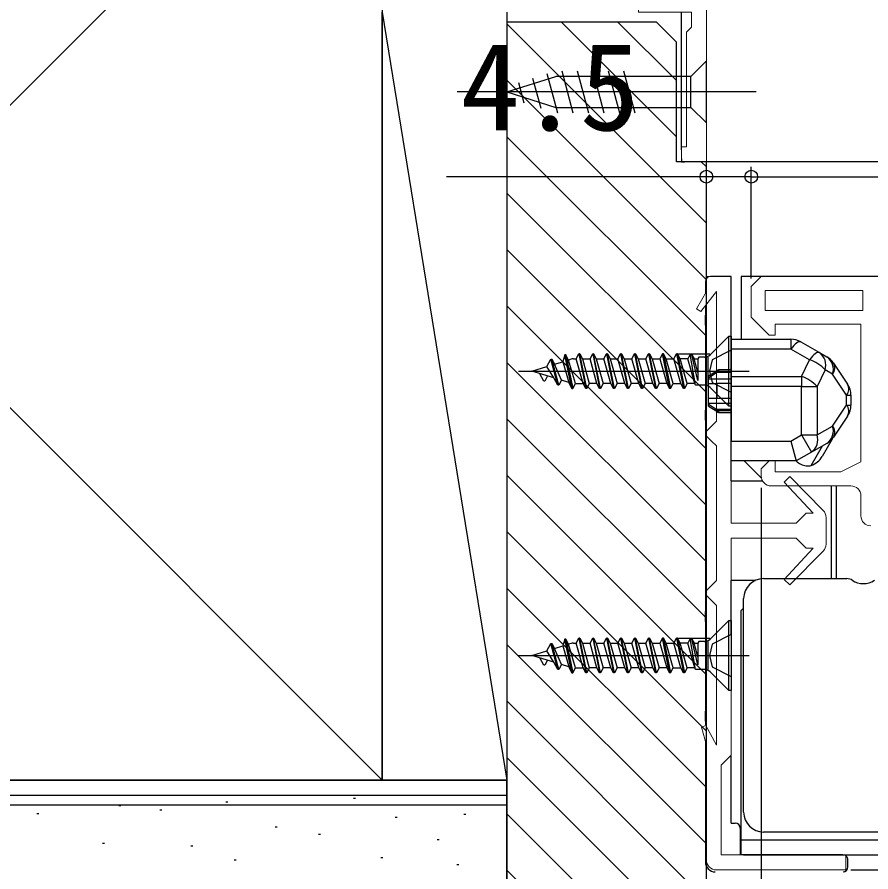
# Model space of a CAD drawing. Units: millimetres, scale not verified. Extents: x -525 to 525, y -782 to 777.
# Drawn here: x -26 to 59.7, y 201.3 to 287 of the extents above; entities that cross this region are included whole.
import ezdxf
from ezdxf.enums import TextEntityAlignment as Align

# ---------------------------------------------------------------- set-up
doc = ezdxf.new("R2010")
doc.units = ezdxf.units.MM
doc.header["$LTSCALE"] = 4
doc.layers.add('0-2_YKK_11', color=7, linetype='Continuous', lineweight=18)
for name, color, linetype in [('0-3_YKK_12', 2, 'Continuous'), ('0-4_YKK_13', 4, 'Continuous'), ('0-6_YKK_D', 6, 'Continuous'), ('0-8_YSS_K', 3, 'Continuous')]:
    doc.layers.add(name, color=color, linetype=linetype)
doc.styles.add('ＭＳ ゴシック', font='')
doc.styles.get('ＭＳ ゴシック').set_extended_font_data('MS Gothic')

msp = doc.modelspace()

# ---------------------------------------------------------------- linework, layer by layer
at = {"layer": '0-2_YKK_11'}
for p, q in [((49.664, 239.999), (57.664, 239.999)), ((58.664, 238.999), (58.664, 236.999)), ((55.165, 236.84), (55.165, 234.158))]:
    msp.add_line(p, q, dxfattribs=at)
for points in [[(43.165, 272.499), (43.165, 291.299), (40.165, 291.299), (40.165, 290.099), (40.665, 290.099), (40.865, 290.299), (41.665, 290.299), (41.665, 288.799), (37.665, 288.799), (37.665, 289.899), (32.665, 289.899), (32.665, 288.599), (36.365, 288.599), (36.365, 287.499), (41.665, 287.499), (41.665, 285.999), (41.165, 285.499), (41.165, 273.999), (40.665, 273.999), (40.665, 272.499)], [(58.864, 259.599), (49.064, 259.599), (49.064, 257.599), (58.864, 257.599)]]:
    msp.add_lwpolyline(points, close=True, dxfattribs=at)
for points in [[(43.165, 202.499), (43.165, 213.999), (42.667, 215.808), (43.125, 215.988), (44.165, 213.999), (44.165, 227.999), (43.665, 228.499), (43.165, 228.999), (43.165, 229.499), (43.665, 229.999), (44.165, 230.499), (44.165, 243.999), (43.665, 244.499), (43.165, 244.999), (43.165, 245.499), (43.665, 245.999), (44.165, 246.499), (44.165, 259.499), (42.602, 257.481), (42.188, 257.755), (43.165, 259.499), (43.165, 260.999), (45.665, 260.999)], [(45.665, 260.999), (45.665, 236.249), (52.165, 236.249), (52.665, 236.749), (53.165, 237.249), (53.883, 237.249), (50.969, 240.38), (51.547, 240.933), (54.879, 237.541)], [(105.964, 260.999), (48.664, 260.999), (47.664, 259.999), (47.664, 256.899), (49.464, 255.099), (50.064, 255.099), (50.064, 256.199), (58.664, 256.199), (58.664, 242.399), (56.664, 241.399), (50.064, 241.399), (50.064, 242.499), (49.464, 242.499), (48.664, 241.699), (48.664, 240.999)], [(54.879, 233.457), (51.547, 230.065), (50.969, 230.618), (53.883, 233.749), (53.165, 233.749), (52.665, 234.249), (52.165, 234.749), (45.665, 234.749), (45.665, 212.999), (45.165, 212.499), (44.665, 211.999), (44.665, 202.999), (57.165, 202.999), (57.165, 201.499), (44.165, 201.499)]]:
    msp.add_lwpolyline(points, dxfattribs=at)
for centre, start, end in [((49.664, 240.999), 180.00001, 269.99999), ((57.664, 238.999), 0.00001, 89.99999), ((54.165, 236.84), 359.99997, 44.48424), ((59.664, 236.999), 180.00001, 269.99999), ((54.165, 234.158), 315.51576, 0.00003), ((44.165, 202.499), 180.00001, 269.99999)]:
    msp.add_arc(centre, 1, start, end, dxfattribs=at)
at = {"layer": '0-3_YKK_12'}
for p, q in [((40.665, 273.699), (40.665, 287.499)), ((40.665, 272.799), (40.665, 272.499)), ((40.665, 272.499), (40.965, 272.499)), ((129.17, 272.499), (42.665, 272.499)), ((46.665, 260.999), (46.665, 254.699)), ((129.17, 260.999), (46.665, 260.999)), ((48.665, 240.799), (46.965, 242.499)), ((48.665, 240.799), (48.684, 240.799)), ((56.165, 239.999), (56.165, 230.699)), ((46.905, 227.739), (46.665, 227.499)), ((46.665, 202.999), (46.665, 227.499)), ((46.665, 204.499), (129.17, 204.499)), ((46.905, 202.999), (129.17, 202.999))]:
    msp.add_line(p, q, dxfattribs=at)
at = {"layer": '0-4_YKK_13'}
for p, q in [((43.165, 282.599), (41.615, 281.049)), ((43.165, 276.399), (43.165, 282.599)), ((27.176, 281.34), (28.232, 277.399)), ((28.66, 281.599), (29.785, 277.399)), ((30.213, 281.599), (31.338, 277.399)), ((31.766, 281.599), (32.891, 277.399)), ((33.318, 281.599), (34.444, 277.399)), ((34.871, 281.599), (35.997, 277.399)), ((23.165, 279.499), (28.081, 281.049)), ((24.312, 280.437), (24.861, 278.387)), ((25.744, 280.889), (26.558, 277.853)), ((41.615, 281.049), (28.081, 281.049)), ((41.615, 277.949), (41.615, 281.049)), ((48.165, 279.499), (18.165, 279.499)), ((23.165, 279.499), (28.081, 277.949)), ((28.081, 277.949), (41.615, 277.949)), ((43.165, 276.399), (41.615, 277.949)), ((45.665, 260.999), (43.565, 260.999)), ((45.665, 240.499), (45.665, 260.999)), ((43.065, 260.499), (43.065, 259.32)), ((43.065, 258.08), (43.065, 257.099)), ((43.065, 256.099), (43.065, 257.099)), ((43.065, 256.099), (43.065, 247.599)), ((45.414, 254.999), (43.548, 253.133)), ((45.665, 254.699), (51.634, 254.699)), ((45.665, 253.722), (45.665, 254.699)), ((51.634, 254.699), (51.634, 253.722)), ((51.634, 253.722), (45.665, 253.722)), ((53.505, 252.653), (51.634, 253.722)), ((29.664, 249.749), (28.964, 253.13)), ((29.064, 253.13), (29.764, 249.749)), ((30.464, 253.249), (30.364, 253.249)), ((31.864, 253.249), (31.764, 253.249)), ((33.264, 253.249), (33.164, 253.249)), ((34.664, 253.249), (34.564, 253.249)), ((36.064, 253.249), (35.964, 253.249)), ((37.464, 253.249), (37.364, 253.249)), ((38.864, 253.249), (38.764, 253.249)), ((40.264, 253.249), (40.164, 253.249)), ((40.37, 253.249), (43.499, 253.249)), ((42.081, 250.099), (41.545, 253.213)), ((43.314, 252.899), (43.314, 250.099)), ((27.879, 250.822), (27.179, 251.962)), ((28.264, 250.082), (27.564, 252.702)), ((28.364, 250.082), (27.664, 252.702)), ((28.629, 250.592), (27.929, 252.192)), ((30.029, 250.259), (29.329, 252.62)), ((29.839, 252.739), (30.098, 252.739)), ((30.729, 252.739), (31.498, 252.739)), ((32.129, 252.739), (32.898, 252.739)), ((33.529, 252.739), (34.298, 252.739)), ((34.929, 252.739), (35.698, 252.739)), ((36.329, 252.739), (37.098, 252.739)), ((37.729, 252.739), (38.498, 252.739)), ((39.129, 252.739), (39.898, 252.739)), ((41.229, 250.259), (40.529, 252.739)), ((41.998, 250.259), (41.298, 252.739)), ((42.314, 251.377), (41.929, 252.739)), ((55.927, 252.306), (57.329, 250.203)), ((24.317, 251.499), (47.451, 251.499)), ((44.231, 251.499), (43.365, 250.999)), ((44.231, 251.353), (43.365, 250.798)), ((44.231, 251.499), (44.231, 251.353)), ((45.665, 251.353), (44.231, 251.353)), ((45.665, 251.649), (44.381, 251.649)), ((44.381, 251.649), (44.381, 251.435)), ((44.381, 251.435), (45.665, 251.435)), ((55.066, 251.63), (54.266, 249.949)), ((55.825, 251.197), (55.066, 251.63)), ((57.227, 249.093), (55.825, 251.197)), ((43.365, 250.798), (43.365, 250.999)), ((43.365, 250.749), (43.365, 250.798)), ((43.365, 250.249), (43.365, 250.749)), ((43.365, 250.749), (45.665, 250.749)), ((44.231, 250.249), (44.231, 248.749)), ((45.665, 250.249), (44.231, 250.249)), ((52.704, 250.972), (52.704, 249.949)), ((43.548, 249.865), (45.414, 247.999)), ((45.665, 249.949), (45.665, 244.499)), ((52.704, 249.949), (45.665, 249.949)), ((44.231, 248.749), (43.365, 248.749)), ((43.365, 248.249), (43.365, 248.749)), ((45.665, 248.749), (44.231, 248.749)), ((57.227, 248.105), (57.227, 249.093)), ((57.227, 249.093), (57.665, 249.093)), ((57.665, 249.093), (57.665, 248.105)), ((43.365, 248.2), (43.365, 248.249)), ((45.665, 248.249), (43.365, 248.249)), ((43.365, 248.2), (44.231, 247.645)), ((43.365, 247.999), (43.365, 248.2)), ((43.365, 247.999), (44.231, 247.499)), ((55.825, 246.001), (57.227, 248.105)), ((57.227, 248.105), (57.665, 248.105)), ((43.065, 246.599), (43.065, 247.599)), ((45.665, 247.645), (44.231, 247.645)), ((44.231, 247.645), (44.231, 247.499)), ((44.381, 247.562), (45.665, 247.562)), ((44.381, 247.562), (44.381, 247.349)), ((44.381, 247.349), (45.665, 247.349)), ((57.329, 246.995), (55.927, 244.892)), ((43.065, 246.599), (43.065, 227.399)), ((54.266, 245.11), (55.825, 246.001)), ((51.634, 244.499), (52.704, 245.11)), ((52.704, 245.11), (54.266, 245.11)), ((52.704, 245.11), (53.696, 243.374)), ((45.665, 244.499), (51.634, 244.499)), ((55.255, 244.265), (53.696, 243.374)), ((55.781, 244.699), (54.773, 242.953)), ((53.679, 242.058), (54.804, 244.007)), ((53.696, 243.374), (52.165, 242.499)), ((53.167, 241.999), (53.467, 241.999)), ((45.665, 240.499), (48.798, 240.499)), ((55.665, 239.999), (55.665, 237.292)), ((55.665, 237.292), (55.665, 233.706)), ((55.665, 233.706), (55.665, 230.699)), ((48.905, 230.699), (57.234, 230.699)), ((45.665, 225.1), (45.665, 230.499)), ((48.033, 230.499), (45.665, 230.499)), ((46.905, 224.722), (46.905, 228.699)), ((43.065, 226.399), (43.065, 227.399)), ((43.065, 226.399), (43.065, 217.399)), ((45.414, 226.499), (43.548, 224.633)), ((29.664, 221.249), (28.964, 224.63)), ((29.064, 224.63), (29.764, 221.249)), ((30.464, 224.749), (30.364, 224.749)), ((31.864, 224.749), (31.764, 224.749)), ((33.264, 224.749), (33.164, 224.749)), ((34.664, 224.749), (34.564, 224.749)), ((36.064, 224.749), (35.964, 224.749)), ((37.464, 224.749), (37.364, 224.749)), ((38.864, 224.749), (38.764, 224.749)), ((40.264, 224.749), (40.164, 224.749)), ((40.37, 224.749), (43.499, 224.749)), ((42.081, 221.599), (41.545, 224.713)), ((46.905, 211.276), (46.905, 224.722)), ((28.264, 221.582), (27.564, 224.202)), ((28.364, 221.582), (27.664, 224.202)), ((28.629, 222.092), (27.929, 223.692)), ((30.029, 221.759), (29.329, 224.12)), ((29.839, 224.239), (30.098, 224.239)), ((30.729, 224.239), (31.498, 224.239)), ((32.129, 224.239), (32.898, 224.239)), ((33.529, 224.239), (34.298, 224.239)), ((34.929, 224.239), (35.698, 224.239)), ((36.329, 224.239), (37.098, 224.239)), ((37.729, 224.239), (38.498, 224.239)), ((39.129, 224.239), (39.898, 224.239)), ((41.229, 221.759), (40.529, 224.239)), ((41.998, 221.759), (41.298, 224.239)), ((42.314, 222.877), (41.929, 224.239)), ((43.314, 224.399), (43.314, 221.599)), ((24.317, 222.999), (47.451, 222.999)), ((27.879, 222.322), (27.179, 223.462)), ((43.548, 221.365), (45.414, 219.499)), ((43.065, 216.399), (43.065, 217.399)), ((43.065, 216.399), (43.065, 216.049)), ((43.065, 214.362), (43.065, 202.297)), ((45.665, 206.199), (45.665, 212.9)), ((46.905, 207.299), (46.905, 211.276)), ((45.665, 206.199), (46.065, 206.199)), ((46.565, 205.699), (46.565, 203.199)), ((84.905, 205.299), (48.905, 205.299)), ((46.565, 203.199), (46.565, 202.999)), ((56.864, 202.999), (46.565, 202.999)), ((57.365, 201.798), (57.365, 202.499))]:
    msp.add_line(p, q, dxfattribs=at)
for points in [[(45.414, 254.999), (45.664, 254.999), (45.664, 247.999), (45.414, 247.999)], [(45.414, 226.499), (45.664, 226.499), (45.664, 219.499), (45.414, 219.499)]]:
    msp.add_lwpolyline(points, close=True, dxfattribs=at)
for points in [[(45.665, 249.949), (45.665, 250.972), (45.665, 253.722)], [(52.626, 254.435), (52.549, 254.458), (52.454, 254.446), (52.343, 254.401), (52.218, 254.323), (52.082, 254.213), (51.938, 254.075), (51.787, 253.91), (51.634, 253.722)], [(52.626, 254.435), (54.497, 253.367), (55.255, 252.933)], [(29.605, 252.704), (29.329, 252.62), (29.064, 253.13), (28.964, 253.13), (28.779, 252.452)], [(32.198, 250.259), (31.429, 250.259), (31.164, 249.749), (31.064, 249.749), (30.798, 250.259), (30.098, 252.739), (30.364, 253.249), (31.064, 249.749)], [(31.164, 249.749), (30.464, 253.249), (30.729, 252.739), (31.429, 250.259)], [(33.598, 250.259), (32.829, 250.259), (32.564, 249.749), (32.464, 249.749), (32.198, 250.259), (31.498, 252.739), (31.764, 253.249), (32.464, 249.749)], [(32.564, 249.749), (31.864, 253.249), (32.129, 252.739), (32.829, 250.259)], [(34.998, 250.259), (34.229, 250.259), (33.964, 249.749), (33.864, 249.749), (33.598, 250.259), (32.898, 252.739), (33.164, 253.249), (33.864, 249.749)], [(33.964, 249.749), (33.264, 253.249), (33.529, 252.739), (34.229, 250.259)], [(36.398, 250.259), (35.629, 250.259), (35.364, 249.749), (35.264, 249.749), (34.998, 250.259), (34.298, 252.739), (34.564, 253.249), (35.264, 249.749)], [(35.364, 249.749), (34.664, 253.249), (34.929, 252.739), (35.629, 250.259)], [(37.798, 250.259), (37.029, 250.259), (36.764, 249.749), (36.664, 249.749), (36.398, 250.259), (35.698, 252.739), (35.964, 253.249), (36.664, 249.749)], [(36.764, 249.749), (36.064, 253.249), (36.329, 252.739), (37.029, 250.259)], [(39.198, 250.259), (38.429, 250.259), (38.164, 249.749), (38.064, 249.749), (37.798, 250.259), (37.098, 252.739), (37.364, 253.249), (38.064, 249.749)], [(38.164, 249.749), (37.464, 253.249), (37.729, 252.739), (38.429, 250.259)], [(39.829, 250.259), (39.129, 252.739), (38.864, 253.249), (39.564, 249.749), (39.464, 249.749), (38.764, 253.249), (38.498, 252.739), (39.198, 250.259), (39.464, 249.749)], [(42.982, 250.099), (42.081, 250.099), (41.998, 250.259), (41.229, 250.259), (40.964, 249.749), (40.864, 249.749), (40.598, 250.259), (39.898, 252.739), (40.164, 253.249), (40.864, 249.749)], [(41.718, 253.144), (41.545, 253.213), (41.298, 252.739), (40.529, 252.739), (40.264, 253.249), (40.964, 249.749)], [(42.982, 252.899), (42.406, 252.899), (42.314, 252.739), (42.314, 250.559), (41.718, 253.144), (41.929, 252.739), (42.314, 252.739)], [(45.664, 253.599), (43.748, 252.644), (43.463, 251.499), (43.748, 250.354), (45.664, 249.399)], [(54.497, 253.367), (54.419, 253.389), (54.324, 253.377), (54.213, 253.332), (54.089, 253.254), (53.953, 253.145), (53.808, 253.006), (53.658, 252.841), (53.505, 252.653)], [(29.368, 250.366), (28.629, 250.592), (28.364, 250.082), (28.264, 250.082), (27.879, 250.822), (25.664, 251.499), (27.179, 251.962), (27.564, 252.702), (27.664, 252.702), (27.929, 252.192), (28.779, 252.452), (29.398, 250.259), (29.664, 249.749), (29.764, 249.749), (30.029, 250.259), (30.798, 250.259)], [(45.665, 250.972), (52.704, 250.972), (53.505, 252.653)], [(27.229, 251.02), (26.964, 250.51), (26.864, 250.51), (26.479, 251.25)], [(44.381, 251.435), (44.354, 251.437), (44.329, 251.44), (44.297, 251.447), (44.263, 251.462), (44.233, 251.49), (44.231, 251.499)], [(39.564, 249.749), (39.829, 250.259), (40.598, 250.259)], [(43.365, 248.749), (43.365, 250.249), (44.231, 250.249)], [(52.704, 245.11), (52.704, 249.949), (54.266, 249.949), (54.266, 245.11)], [(44.231, 247.499), (44.243, 247.522), (44.259, 247.534), (44.302, 247.552), (44.327, 247.558), (44.36, 247.562), (44.381, 247.562)], [(51.634, 244.499), (52.165, 242.499), (45.665, 242.499), (45.665, 244.499)], [(29.605, 224.204), (29.329, 224.12), (29.064, 224.63), (28.964, 224.63), (28.779, 223.952)], [(32.198, 221.759), (31.429, 221.759), (31.164, 221.249), (31.064, 221.249), (30.798, 221.759), (30.098, 224.239), (30.364, 224.749), (31.064, 221.249)], [(31.164, 221.249), (30.464, 224.749), (30.729, 224.239), (31.429, 221.759)], [(33.598, 221.759), (32.829, 221.759), (32.564, 221.249), (32.464, 221.249), (32.198, 221.759), (31.498, 224.239), (31.764, 224.749), (32.464, 221.249)], [(32.564, 221.249), (31.864, 224.749), (32.129, 224.239), (32.829, 221.759)], [(34.998, 221.759), (34.229, 221.759), (33.964, 221.249), (33.864, 221.249), (33.598, 221.759), (32.898, 224.239), (33.164, 224.749), (33.864, 221.249)], [(33.964, 221.249), (33.264, 224.749), (33.529, 224.239), (34.229, 221.759)], [(36.398, 221.759), (35.629, 221.759), (35.364, 221.249), (35.264, 221.249), (34.998, 221.759), (34.298, 224.239), (34.564, 224.749), (35.264, 221.249)], [(35.364, 221.249), (34.664, 224.749), (34.929, 224.239), (35.629, 221.759)], [(37.798, 221.759), (37.029, 221.759), (36.764, 221.249), (36.664, 221.249), (36.398, 221.759), (35.698, 224.239), (35.964, 224.749), (36.664, 221.249)], [(36.764, 221.249), (36.064, 224.749), (36.329, 224.239), (37.029, 221.759)], [(39.198, 221.759), (38.429, 221.759), (38.164, 221.249), (38.064, 221.249), (37.798, 221.759), (37.098, 224.239), (37.364, 224.749), (38.064, 221.249)], [(38.164, 221.249), (37.464, 224.749), (37.729, 224.239), (38.429, 221.759)], [(39.829, 221.759), (39.129, 224.239), (38.864, 224.749), (39.564, 221.249), (39.464, 221.249), (38.764, 224.749), (38.498, 224.239), (39.198, 221.759), (39.464, 221.249)], [(42.982, 221.599), (42.081, 221.599), (41.998, 221.759), (41.229, 221.759), (40.964, 221.249), (40.864, 221.249), (40.598, 221.759), (39.898, 224.239), (40.164, 224.749), (40.864, 221.249)], [(41.718, 224.644), (41.545, 224.713), (41.298, 224.239), (40.529, 224.239), (40.264, 224.749), (40.964, 221.249)], [(42.982, 224.399), (42.406, 224.399), (42.314, 224.239), (42.314, 222.059), (41.718, 224.644), (41.929, 224.239), (42.314, 224.239)], [(45.664, 225.099), (43.748, 224.144), (43.463, 222.999), (43.748, 221.854), (45.664, 220.899)], [(29.368, 221.866), (28.629, 222.092), (28.364, 221.582), (28.264, 221.582), (27.879, 222.322), (25.664, 222.999), (27.179, 223.462), (27.564, 224.202), (27.664, 224.202), (27.929, 223.692), (28.779, 223.952), (29.398, 221.759), (29.664, 221.249), (29.764, 221.249), (30.029, 221.759), (30.798, 221.759)], [(27.229, 222.52), (26.964, 222.01), (26.864, 222.01), (26.479, 222.75)], [(39.564, 221.249), (39.829, 221.759), (40.598, 221.759)]]:
    msp.add_lwpolyline(points, dxfattribs=at)
for centre, radius, start, end in [((43.565, 260.499), 0.5, 90, 180), ((51.634, 252.699), 2, 60.25512, 90), ((42.982, 253.699), 0.8, 270, 314.99999), ((53.597, 252.11), 1.546, 341.91504, 54.39753), ((54.263, 251.197), 2, 33.69007, 60.25512), ((54.356, 251.677), 1.546, 341.91504, 54.39753), ((29.839, 251.939), 0.8, 89.99998, 106.99998), ((52.359, 249.2), 3.638, 41.90744, 71.64145), ((54.979, 251.834), 1.059, 322.99219, 26.46445), ((44.381, 251.499), 0.15, 90, 180), ((51.558, 247.519), 3.638, 41.90744, 71.64145), ((42.982, 249.299), 0.8, 44.99999, 89.99998), ((56.381, 249.731), 1.059, 322.99219, 26.46445), ((55.665, 249.093), 2, 0, 33.69007), ((56.381, 247.467), 1.059, 333.53555, 37.00781), ((55.665, 248.105), 2, 326.30993, 0), ((44.381, 247.499), 0.15, 180, 270), ((54.356, 245.521), 1.546, 305.60247, 18.08496), ((54.979, 245.364), 1.059, 333.53555, 37.00781), ((52.797, 244.631), 1.546, 305.60247, 18.08496), ((54.263, 246.001), 2, 299.74488, 326.30993), ((53.041, 243.953), 2, 288.59038, 330), ((53.526, 243.966), 2, 227.16611, 259.63751), ((53.041, 243.953), 2, 282.28715, 288.59038), ((48.905, 228.699), 2, 90, 180), ((57.247, 229.699), 1, 56.44269, 90), ((58.905, 232.199), 2, 236.44269, 303.55731), ((42.982, 225.199), 0.8, 270, 314.99999), ((29.839, 223.439), 0.8, 89.99998, 106.99998), ((42.982, 220.799), 0.8, 44.99999, 89.99998), ((48.905, 207.299), 2, 180, 270), ((46.065, 205.699), 0.5, 0, 90)]:
    msp.add_arc(centre, radius, start, end, dxfattribs=at)
for centre, major_axis, ratio, start_param, end_param in [((44.067, 202.301), (-0.71, -0.71), 0.99628, 5.499651, 7.06672), ((56.864, 202.499), (0.501, 0), 0.998135, 6.283185, 7.853982), ((56.864, 201.8), (-0.355, 0.355), 0.99628, 2.358058, 3.925127)]:
    msp.add_ellipse(centre, major_axis=major_axis, ratio=ratio, start_param=start_param, end_param=end_param, dxfattribs=at)
at = {"layer": '0-6_YKK_D'}
for p, q in [((43.165, 261.499), (43.165, 271.999)), ((47.664, 260.792), (47.664, 271.999)), ((47.664, 260.792), (47.664, 271.999)), ((47.664, 270.999), (106.664, 270.999)), ((48.664, 239.799), (48.664, 163.499)), ((57.665, 201.499), (243.165, 201.499))]:
    msp.add_line(p, q, dxfattribs=at)
msp.add_lwpolyline([(47.664, 270.999), (43.165, 270.999), (17.115, 270.999)], dxfattribs=at)
for centre in [(43.165, 270.999), (47.664, 270.999), (47.664, 270.999)]:
    msp.add_circle(centre, 0.637, dxfattribs=at)
at = {"layer": '0-8_YSS_K'}
for p, q in [((10.665, 210.499), (-94.335, 315.499)), ((10.665, 315.499), (10.665, 210.499)), ((10.665, 210.499), (10.665, 287.499)), ((10.665, 287.499), (23.165, 210.499)), ((23.165, 287.499), (23.165, 210.499)), ((23.165, 286.499), (23.165, 184.499)), ((38.165, 286.499), (23.165, 286.499)), ((43.165, 266.323), (23.165, 286.323)), ((40.165, 274.979), (28.646, 286.499)), ((40.165, 280.636), (34.303, 286.499)), ((40.165, 284.499), (38.165, 286.499)), ((40.165, 272.499), (40.165, 284.499)), ((43.165, 260.666), (23.165, 280.666)), ((43.165, 255.009), (23.165, 275.009)), ((43.165, 272.499), (40.165, 272.499)), ((43.165, 271.979), (42.646, 272.499)), ((43.165, 186.499), (43.165, 272.499)), ((43.165, 249.352), (23.165, 269.352)), ((43.165, 243.695), (23.165, 263.695)), ((43.165, 238.038), (23.165, 258.038)), ((43.165, 232.381), (23.165, 252.381)), ((43.165, 226.725), (23.165, 246.725)), ((43.165, 221.068), (23.165, 241.068)), ((43.165, 215.411), (23.165, 235.411)), ((43.165, 209.754), (23.165, 229.754)), ((43.165, 204.097), (23.165, 224.097)), ((43.165, 198.44), (23.165, 218.44)), ((43.165, 192.783), (23.165, 212.783)), ((-106.835, 210.499), (23.166, 210.499)), ((10.665, 210.499), (-94.335, 210.499)), ((23.165, 210.499), (10.665, 210.499)), ((23.165, 197.999), (23.165, 210.499)), ((-106.835, 208.999), (23.166, 208.999)), ((-4.816, 208.28), (-5.016, 208.28)), ((7.982, 208.669), (7.782, 208.669)), ((23.166, 207.999), (-106.835, 207.999)), ((-15.534, 207.933), (-15.734, 207.933)), ((-11.442, 207.5), (-11.642, 207.5)), ((-23.775, 207.109), (-23.975, 207.109)), ((12.172, 206.76), (11.972, 206.76)), ((19.049, 207.051), (18.849, 207.051)), ((43.165, 187.127), (23.165, 207.127)), ((0.125, 205.785), (-0.074, 205.785)), ((4.473, 205.051), (4.273, 205.051)), ((-17.182, 204.137), (-17.382, 204.137)), ((16.373, 204.519), (16.173, 204.519)), ((-8.324, 203.882), (-8.524, 203.882)), ((-3.995, 202.488), (-4.195, 202.488)), ((10.71, 202.712), (10.51, 202.712)), ((18.334, 201.999), (18.134, 201.999)), ((40.136, 184.499), (23.165, 201.47))]:
    msp.add_line(p, q, dxfattribs=at)
msp.add_lwpolyline([(-94.335, 315.499), (10.665, 315.499), (-94.335, 210.499)], dxfattribs=at)

# ---------------------------------------------------------------- texts
at = {"layer": '0-6_YKK_D', "style": 'ＭＳ ゴシック'}
msp.add_text('4.5', height=8.798, dxfattribs=at).set_placement((18.502, 272.999), align=Align.BOTTOM_LEFT)

doc.saveas('drawing.dxf')
